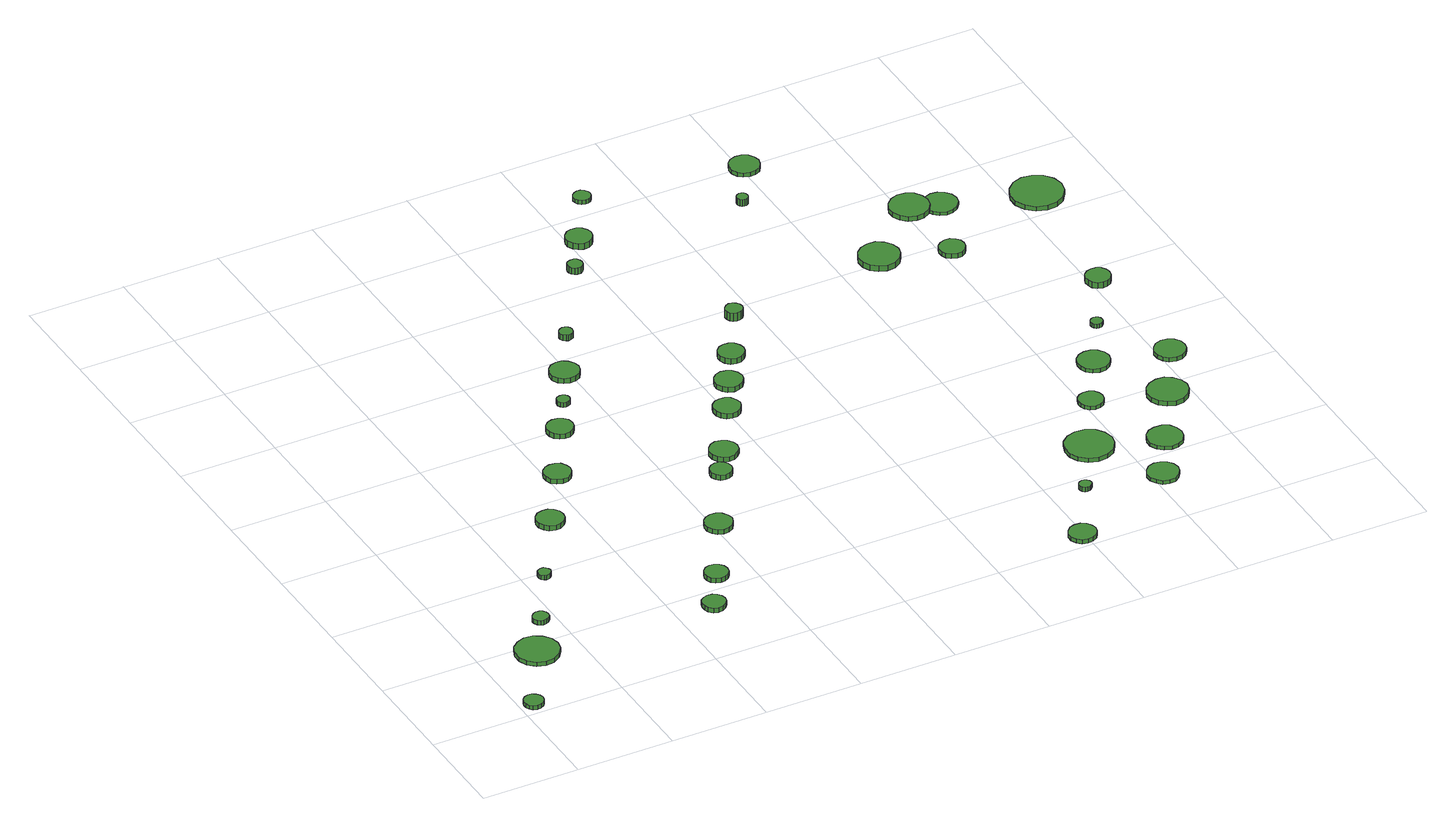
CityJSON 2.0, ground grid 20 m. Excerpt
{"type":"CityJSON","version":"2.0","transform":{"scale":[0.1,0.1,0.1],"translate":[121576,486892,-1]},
"CityObjects":{
"tree1":{"type":"SolitaryVegetationObject","attributes":{"function":"something"},"geometry":[{"type":"MultiSurface","lod":"1","boundaries":[[[0,1,2,3,4,5,6,7,8,9,10,11,12,13,14]],[[15,16,17,18,19,20,21,22,23,24,25,26,27,28,29]],[[0,29,28,1]],[[1,28,27,2]],[[2,27,26,3]],[[3,26,25,4]],[[4,25,24,5]],[[5,24,23,6]],[[6,23,22,7]],[[7,22,21,8]],[[8,21,20,9]],[[9,20,19,10]],[[10,19,18,11]],[[11,18,17,12]],[[12,17,16,13]],[[13,16,15,14]],[[14,15,29,0]]]}]},
"tree2":{"type":"SolitaryVegetationObject","attributes":{"function":"something"},"geometry":[{"type":"MultiSurface","lod":"1","boundaries":[[[30,31,32,33,34,35,36,37,38,39,40,41,42,43,44]],[[45,46,47,48,49,50,51,52,53,54,55,56,57,58,59]],[[30,59,58,31]],[[31,58,57,32]],[[32,57,56,33]],[[33,56,55,34]],[[34,55,54,35]],[[35,54,53,36]],[[36,53,52,37]],[[37,52,51,38]],[[38,51,50,39]],[[39,50,49,40]],[[40,49,48,41]],[[41,48,47,42]],[[42,47,46,43]],[[43,46,45,44]],[[44,45,59,30]]]}]},
"tree3":{"type":"SolitaryVegetationObject","attributes":{"function":"something"},"geometry":[{"type":"MultiSurface","lod":"1","boundaries":[[[60,61,62,63,64,65,66,67,68,69,70,71,72,73,74]],[[75,76,77,78,79,80,81,82,83,84,85,86,87,88,89]],[[60,89,88,61]],[[61,88,87,62]],[[62,87,86,63]],[[63,86,85,64]],[[64,85,84,65]],[[65,84,83,66]],[[66,83,82,67]],[[67,82,81,68]],[[68,81,80,69]],[[69,80,79,70]],[[70,79,78,71]],[[71,78,77,72]],[[72,77,76,73]],[[73,76,75,74]],[[74,75,89,60]]]}]},
"tree4":{"type":"SolitaryVegetationObject","attributes":{"function":"something"},"geometry":[{"type":"MultiSurface","lod":"1","boundaries":[[[90,91,92,93,94,95,96,97,98,99,100,101,102,103,104]],[[105,106,107,108,109,110,111,112,113,114,115,116,117,118,119]],[[90,119,118,91]],[[91,118,117,92]],[[92,117,116,93]],[[93,116,115,94]],[[94,115,114,95]],[[95,114,113,96]],[[96,113,112,97]],[[97,112,111,98]],[[98,111,110,99]],[[99,110,109,100]],[[100,109,108,101]],[[101,108,107,102]],[[102,107,106,103]],[[103,106,105,104]],[[104,105,119,90]]]}]},
"tree5":{"type":"SolitaryVegetationObject","attributes":{"function":"something"},"geometry":[{"type":"MultiSurface","lod":"1","boundaries":[[[120,121,122,123,124,125,126,127,128,129,130,131,132,133,134]],[[135,136,137,138,139,140,141,142,143,144,145,146,147,148,149]],[[120,149,148,121]],[[121,148,147,122]],[[122,147,146,123]],[[123,146,145,124]],[[124,145,144,125]],[[125,144,143,126]],[[126,143,142,127]],[[127,142,141,128]],[[128,141,140,129]],[[129,140,139,130]],[[130,139,138,131]],[[131,138,137,132]],[[132,137,136,133]],[[133,136,135,134]],[[134,135,149,120]]]}]},
"tree6":{"type":"SolitaryVegetationObject","attributes":{"function":"something"},"geometry":[{"type":"MultiSurface","lod":"1","boundaries":[[[150,151,152,153,154,155,156,157,158,159,160,161,162,163,164]],[[165,166,167,168,169,170,171,172,173,174,175,176,177,178,179]],[[150,179,178,151]],[[151,178,177,152]],[[152,177,176,153]],[[153,176,175,154]],[[154,175,174,155]],[[155,174,173,156]],[[156,173,172,157]],[[157,172,171,158]],[[158,171,170,159]],[[159,170,169,160]],[[160,169,168,161]],[[161,168,167,162]],[[162,167,166,163]],[[163,166,165,164]],[[164,165,179,150]]]}]},
"tree7":{"type":"SolitaryVegetationObject","attributes":{"function":"something"},"geometry":[{"type":"MultiSurface","lod":"1","boundaries":[[[180,181,182,183,184,185,186,187,188,189,190,191,192,193,194]],[[195,196,197,198,199,200,201,202,203,204,205,206,207,208,209]],[[180,209,208,181]],[[181,208,207,182]],[[182,207,206,183]],[[183,206,205,184]],[[184,205,204,185]],[[185,204,203,186]],[[186,203,202,187]],[[187,202,201,188]],[[188,201,200,189]],[[189,200,199,190]],[[190,199,198,191]],[[191,198,197,192]],[[192,197,196,193]],[[193,196,195,194]],[[194,195,209,180]]]}]},
"tree8":{"type":"SolitaryVegetationObject","attributes":{"function":"something"},"geometry":[{"type":"MultiSurface","lod":"1","boundaries":[[[210,211,212,213,214,215,216,217,218,219,220,221,222,223,224]],[[225,226,227,228,229,230,231,232,233,234,235,236,237,238,239]],[[210,239,238,211]],[[211,238,237,212]],[[212,237,236,213]],[[213,236,235,214]],[[214,235,234,215]],[[215,234,233,216]],[[216,233,232,217]],[[217,232,231,218]],[[218,231,230,219]],[[219,230,229,220]],[[220,229,228,221]],[[221,228,227,222]],[[222,227,226,223]],[[223,226,225,224]],[[224,225,239,210]]]}]},
"tree9":{"type":"SolitaryVegetationObject","attributes":{"function":"something"},"geometry":[{"type":"MultiSurface","lod":"1","boundaries":[[[240,241,242,243,244,245,246,247,248,249,250,251,252,253,254]],[[255,256,257,258,259,260,261,262,263,264,265,266,267,268,269]],[[240,269,268,241]],[[241,268,267,242]],[[242,267,266,243]],[[243,266,265,244]],[[244,265,264,245]],[[245,264,263,246]],[[246,263,262,247]],[[247,262,261,248]],[[248,261,260,249]],[[249,260,259,250]],[[250,259,258,251]],[[251,258,257,252]],[[252,257,256,253]],[[253,256,255,254]],[[254,255,269,240]]]}]},
"tree10":{"type":"SolitaryVegetationObject","attributes":{"function":"something"},"geometry":[{"type":"MultiSurface","lod":"1","boundaries":[[[270,271,272,273,274,275,276,277,278,279,280,281,282,283,284]],[[285,286,287,288,289,290,291,292,293,294,295,296,297,298,299]],[[270,299,298,271]],[[271,298,297,272]],[[272,297,296,273]],[[273,296,295,274]],[[274,295,294,275]],[[275,294,293,276]],[[276,293,292,277]],[[277,292,291,278]],[[278,291,290,279]],[[279,290,289,280]],[[280,289,288,281]],[[281,288,287,282]],[[282,287,286,283]],[[283,286,285,284]],[[284,285,299,270]]]}]},
"tree11":{"type":"SolitaryVegetationObject","attributes":{"function":"something"},"geometry":[{"type":"MultiSurface","lod":"1","boundaries":[[[300,301,302,303,304,305,306,307,308,309,310,311,312,313,314]],[[315,316,317,318,319,320,321,322,323,324,325,326,327,328,329]],[[300,329,328,301]],[[301,328,327,302]],[[302,327,326,303]],[[303,326,325,304]],[[304,325,324,305]],[[305,324,323,306]],[[306,323,322,307]],[[307,322,321,308]],[[308,321,320,309]],[[309,320,319,310]],[[310,319,318,311]],[[311,318,317,312]],[[312,317,316,313]],[[313,316,315,314]],[[314,315,329,300]]]}]},
"tree12":{"type":"SolitaryVegetationObject","attributes":{"function":"something"},"geometry":[{"type":"MultiSurface","lod":"1","boundaries":[[[330,331,332,333,334,335,336,337,338,339,340,341,342,343,344]],[[345,346,347,348,349,350,351,352,353,354,355,356,357,358,359]],[[330,359,358,331]],[[331,358,357,332]],[[332,357,356,333]],[[333,356,355,334]],[[334,355,354,335]],[[335,354,353,336]],[[336,353,352,337]],[[337,352,351,338]],[[338,351,350,339]],[[339,350,349,340]],[[340,349,348,341]],[[341,348,347,342]],[[342,347,346,343]],[[343,346,345,344]],[[344,345,359,330]]]}]},
"tree13":{"type":"SolitaryVegetationObject","attributes":{"function":"something"},"geometry":[{"type":"MultiSurface","lod":"1","boundaries":[[[360,361,362,363,364,365,366,367,368,369,370,371,372,373,374]],[[375,376,377,378,379,380,381,382,383,384,385,386,387,388,389]],[[360,389,388,361]],[[361,388,387,362]],[[362,387,386,363]],[[363,386,385,364]],[[364,385,384,365]],[[365,384,383,366]],[[366,383,382,367]],[[367,382,381,368]],[[368,381,380,369]],[[369,380,379,370]],[[370,379,378,371]],[[371,378,377,372]],[[372,377,376,373]],[[373,376,375,374]],[[374,375,389,360]]]}]},
"tree14":{"type":"SolitaryVegetationObject","attributes":{"function":"something"},"geometry":[{"type":"MultiSurface","lod":"1","boundaries":[[[390,391,392,393,394,395,396,397,398,399,400,401,402,403,404]],[[405,406,407,408,409,410,411,412,413,414,415,416,417,418,419]],[[390,419,418,391]],[[391,418,417,392]],[[392,417,416,393]],[[393,416,415,394]],[[394,415,414,395]],[[395,414,413,396]],[[396,413,412,397]],[[397,412,411,398]],[[398,411,410,399]],[[399,410,409,400]],[[400,409,408,401]],[[401,408,407,402]],[[402,407,406,403]],[[403,406,405,404]],[[404,405,419,390]]]}]},
"tree15":{"type":"SolitaryVegetationObject","attributes":{"function":"something"},"geometry":[{"type":"MultiSurface","lod":"1","boundaries":[[[420,421,422,423,424,425,426,427,428,429,430,431,432,433,434]],[[435,436,437,438,439,440,441,442,443,444,445,446,447,448,449]],[[420,449,448,421]],[[421,448,447,422]],[[422,447,446,423]],[[423,446,445,424]],[[424,445,444,425]],[[425,444,443,426]],[[426,443,442,427]],[[427,442,441,428]],[[428,441,440,429]],[[429,440,439,430]],[[430,439,438,431]],[[431,438,437,432]],[[432,437,436,433]],[[433,436,435,434]],[[434,435,449,420]]]}]},
"tree16":{"type":"SolitaryVegetationObject","attributes":{"function":"something"},"geometry":[{"type":"MultiSurface","lod":"1","boundaries":[[[450,451,452,453,454,455,456,457,458,459,460,461,462,463,464]],[[465,466,467,468,469,470,471,472,473,474,475,476,477,478,479]],[[450,479,478,451]],[[451,478,477,452]],[[452,477,476,453]],[[453,476,475,454]],[[454,475,474,455]],[[455,474,473,456]],[[456,473,472,457]],[[457,472,471,458]],[[458,471,470,459]],[[459,470,469,460]],[[460,469,468,461]],[[461,468,467,462]],[[462,467,466,463]],[[463,466,465,464]],[[464,465,479,450]]]}]},
"tree17":{"type":"SolitaryVegetationObject","attributes":{"function":"something"},"geometry":[{"type":"MultiSurface","lod":"1","boundaries":[[[480,481,482,483,484,485,486,487,488,489,490,491,492,493,494]],[[495,496,497,498,499,500,501,502,503,504,505,506,507,508,509]],[[480,509,508,481]],[[481,508,507,482]],[[482,507,506,483]],[[483,506,505,484]],[[484,505,504,485]],[[485,504,503,486]],[[486,503,502,487]],[[487,502,501,488]],[[488,501,500,489]],[[489,500,499,490]],[[490,499,498,491]],[[491,498,497,492]],[[492,497,496,493]],[[493,496,495,494]],[[494,495,509,480]]]}]},
"tree18":{"type":"SolitaryVegetationObject","attributes":{"function":"something"},"geometry":[{"type":"MultiSurface","lod":"1","boundaries":[[[510,511,512,513,514,515,516,517,518,519,520,521,522,523,524]],[[525,526,527,528,529,530,531,532,533,534,535,536,537,538,539]],[[510,539,538,511]],[[511,538,537,512]],[[512,537,536,513]],[[513,536,535,514]],[[514,535,534,515]],[[515,534,533,516]],[[516,533,532,517]],[[517,532,531,518]],[[518,531,530,519]],[[519,530,529,520]],[[520,529,528,521]],[[521,528,527,522]],[[522,527,526,523]],[[523,526,525,524]],[[524,525,539,510]]]}]},
"tree19":{"type":"SolitaryVegetationObject","attributes":{"function":"something"},"geometry":[{"type":"MultiSurface","lod":"1","boundaries":[[[540,541,542,543,544,545,546,547,548,549,550,551,552,553,554]],[[555,556,557,558,559,560,561,562,563,564,565,566,567,568,569]],[[540,569,568,541]],[[541,568,567,542]],[[542,567,566,543]],[[543,566,565,544]],[[544,565,564,545]],[[545,564,563,546]],[[546,563,562,547]],[[547,562,561,548]],[[548,561,560,549]],[[549,560,559,550]],[[550,559,558,551]],[[551,558,557,552]],[[552,557,556,553]],[[553,556,555,554]],[[554,555,569,540]]]}]},
"tree20":{"type":"SolitaryVegetationObject","attributes":{"function":"something"},"geometry":[{"type":"MultiSurface","lod":"1","boundaries":[[[570,571,572,573,574,575,576,577,578,579,580,581,582,583,584]],[[585,586,587,588,589,590,591,592,593,594,595,596,597,598,599]],[[570,599,598,571]],[[571,598,597,572]],[[572,597,596,573]],[[573,596,595,574]],[[574,595,594,575]],[[575,594,593,576]],[[576,593,592,577]],[[577,592,591,578]],[[578,591,590,579]],[[579,590,589,580]],[[580,589,588,581]],[[581,588,587,582]],[[582,587,586,583]],[[583,586,585,584]],[[584,585,599,570]]]}]},
"tree21":{"type":"SolitaryVegetationObject","attributes":{"function":"something"},"geometry":[{"type":"MultiSurface","lod":"1","boundaries":[[[600,601,602,603,604,605,606,607,608,609,610,611,612,613,614]],[[615,616,617,618,619,620,621,622,623,624,625,626,627,628,629]],[[600,629,628,601]],[[601,628,627,602]],[[602,627,626,603]],[[603,626,625,604]],[[604,625,624,605]],[[605,624,623,606]],[[606,623,622,607]],[[607,622,621,608]],[[608,621,620,609]],[[609,620,619,610]],[[610,619,618,611]],[[611,618,617,612]],[[612,617,616,613]],[[613,616,615,614]],[[614,615,629,600]]]}]},
"tree22":{"type":"SolitaryVegetationObject","attributes":{"function":"something"},"geometry":[{"type":"MultiSurface","lod":"1","boundaries":[[[630,631,632,633,634,635,636,637,638,639,640,641,642,643,644]],[[645,646,647,648,649,650,651,652,653,654,655,656,657,658,659]],[[630,659,658,631]],[[631,658,657,632]],[[632,657,656,633]],[[633,656,655,634]],[[634,655,654,635]],[[635,654,653,636]],[[636,653,652,637]],[[637,652,651,638]],[[638,651,650,639]],[[639,650,649,640]],[[640,649,648,641]],[[641,648,647,642]],[[642,647,646,643]],[[643,646,645,644]],[[644,645,659,630]]]}]},
"tree23":{"type":"SolitaryVegetationObject","attributes":{"function":"something"},"geometry":[{"type":"MultiSurface","lod":"1","boundaries":[[[660,661,662,663,664,665,666,667,668,669,670,671,672,673,674]],[[675,676,677,678,679,680,681,682,683,684,685,686,687,688,689]],[[660,689,688,661]],[[661,688,687,662]],[[662,687,686,663]],[[663,686,685,664]],[[664,685,684,665]],[[665,684,683,666]],[[666,683,682,667]],[[667,682,681,668]],[[668,681,680,669]],[[669,680,679,670]],[[670,679,678,671]],[[671,678,677,672]],[[672,677,676,673]],[[673,676,675,674]],[[674,675,689,660]]]}]},
"tree24":{"type":"SolitaryVegetationObject","attributes":{"function":"something"},"geometry":[{"type":"MultiSurface","lod":"1","boundaries":[[[690,691,692,693,694,695,696,697,698,699,700,701,702,703,704]],[[705,706,707,708,709,710,711,712,713,714,715,716,717,718,719]],[[690,719,718,691]],[[691,718,717,692]],[[692,717,716,693]],[[693,716,715,694]],[[694,715,714,695]],[[695,714,713,696]],[[696,713,712,697]],[[697,712,711,698]],[[698,711,710,699]],[[699,710,709,700]],[[700,709,708,701]],[[701,708,707,702]],[[702,707,706,703]],[[703,706,705,704]],[[704,705,719,690]]]}]},
"tree25":{"type":"SolitaryVegetationObject","attributes":{"function":"something"},"geometry":[{"type":"MultiSurface","lod":"1","boundaries":[[[720,721,722,723,724,725,726,727,728,729,730,731,732,733,734]],[[735,736,737,738,739,740,741,742,743,744,745,746,747,748,749]],[[720,749,748,721]],[[721,748,747,722]],[[722,747,746,723]],[[723,746,745,724]],[[724,745,744,725]],[[725,744,743,726]],[[726,743,742,727]],[[727,742,741,728]],[[728,741,740,729]],[[729,740,739,730]],[[730,739,738,731]],[[731,738,737,732]],[[732,737,736,733]],[[733,736,735,734]],[[734,735,749,720]]]}]},
"tree26":{"type":"SolitaryVegetationObject","attributes":{"function":"something"},"geometry":[{"type":"MultiSurface","lod":"1","boundaries":[[[750,751,752,753,754,755,756,757,758,759,760,761,762,763,764]],[[765,766,767,768,769,770,771,772,773,774,775,776,777,778,779]],[[750,779,778,751]],[[751,778,777,752]],[[752,777,776,753]],[[753,776,775,754]],[[754,775,774,755]],[[755,774,773,756]],[[756,773,772,757]],[[757,772,771,758]],[[758,771,770,759]],[[759,770,769,760]],[[760,769,768,761]],[[761,768,767,762]],[[762,767,766,763]],[[763,766,765,764]],[[764,765,779,750]]]}]},
"tree27":{"type":"SolitaryVegetationObject","attributes":{"function":"something"},"geometry":[{"type":"MultiSurface","lod":"1","boundaries":[[[780,781,782,783,784,785,786,787,788,789,790,791,792,793,794]],[[795,796,797,798,799,800,801,802,803,804,805,806,807,808,809]],[[780,809,808,781]],[[781,808,807,782]],[[782,807,806,783]],[[783,806,805,784]],[[784,805,804,785]],[[785,804,803,786]],[[786,803,802,787]],[[787,802,801,788]],[[788,801,800,789]],[[789,800,799,790]],[[790,799,798,791]],[[791,798,797,792]],[[792,797,796,793]],[[793,796,795,794]],[[794,795,809,780]]]}]},
"tree28":{"type":"SolitaryVegetationObject","attributes":{"function":"something"},"geometry":[{"type":"MultiSurface","lod":"1","boundaries":[[[810,811,812,813,814,815,816,817,818,819,820,821,822,823,824]],[[825,826,827,828,829,830,831,832,833,834,835,836,837,838,839]],[[810,839,838,811]],[[811,838,837,812]],[[812,837,836,813]],[[813,836,835,814]],[[814,835,834,815]],[[815,834,833,816]],[[816,833,832,817]],[[817,832,831,818]],[[818,831,830,819]],[[819,830,829,820]],[[820,829,828,821]],[[821,828,827,822]],[[822,827,826,823]],[[823,826,825,824]],[[824,825,839,810]]]}]},
"tree29":{"type":"SolitaryVegetationObject","attributes":{"function":"something"},"geometry":[{"type":"MultiSurface","lod":"1","boundaries":[[[840,841,842,843,844,845,846,847,848,849,850,851,852,853,854]],[[855,856,857,858,859,860,861,862,863,864,865,866,867,868,869]],[[840,869,868,841]],[[841,868,867,842]],[[842,867,866,843]],[[843,866,865,844]],[[844,865,864,845]],[[845,864,863,846]],[[846,863,862,847]],[[847,862,861,848]],[[848,861,860,849]],[[849,860,859,850]],[[850,859,858,851]],[[851,858,857,852]],[[852,857,856,853]],[[853,856,855,854]],[[854,855,869,840]]]}]},
"tree30":{"type":"SolitaryVegetationObject","attributes":{"function":"something"},"geometry":[{"type":"MultiSurface","lod":"1","boundaries":[[[870,871,872,873,874,875,876,877,878,879,880,881,882,883,884]],[[885,886,887,888,889,890,891,892,893,894,895,896,897,898,899]],[[870,899,898,871]],[[871,898,897,872]],[[872,897,896,873]],[[873,896,895,874]],[[874,895,894,875]],[[875,894,893,876]],[[876,893,892,877]],[[877,892,891,878]],[[878,891,890,879]],[[879,890,889,880]],[[880,889,888,881]],[[881,888,887,882]],[[882,887,886,883]],[[883,886,885,884]],[[884,885,899,870]]]}]},
"tree31":{"type":"SolitaryVegetationObject","attributes":{"function":"something"},"geometry":[{"type":"MultiSurface","lod":"1","boundaries":[[[900,901,902,903,904,905,906,907,908,909,910,911,912,913,914]],[[915,916,917,918,919,920,921,922,923,924,925,926,927,928,929]],[[900,929,928,901]],[[901,928,927,902]],[[902,927,926,903]],[[903,926,925,904]],[[904,925,924,905]],[[905,924,923,906]],[[906,923,922,907]],[[907,922,921,908]],[[908,921,920,909]],[[909,920,919,910]],[[910,919,918,911]],[[911,918,917,912]],[[912,917,916,913]],[[913,916,915,914]],[[914,915,929,900]]]}]},
"tree32":{"type":"SolitaryVegetationObject","attributes":{"function":"something"},"geometry":[{"type":"MultiSurface","lod":"1","boundaries":[[[930,931,932,933,934,935,936,937,938,939,940,941,942,943,944]],[[945,946,947,948,949,950,951,952,953,954,955,956,957,958,959]],[[930,959,958,931]],[[931,958,957,932]],[[932,957,956,933]],[[933,956,955,934]],[[934,955,954,935]],[[935,954,953,936]],[[936,953,952,937]],[[937,952,951,938]],[[938,951,950,939]],[[939,950,949,940]],[[940,949,948,941]],[[941,948,947,942]],[[942,947,946,943]],[[943,946,945,944]],[[944,945,959,930]]]}]},
"tree33":{"type":"SolitaryVegetationObject","attributes":{"function":"something"},"geometry":[{"type":"MultiSurface","lod":"1","boundaries":[[[960,961,962,963,964,965,966,967,968,969,970,971,972,973,974]],[[975,976,977,978,979,980,981,982,983,984,985,986,987,988,989]],[[960,989,988,961]],[[961,988,987,962]],[[962,987,986,963]],[[963,986,985,964]],[[964,985,984,965]],[[965,984,983,966]],[[966,983,982,967]],[[967,982,981,968]],[[968,981,980,969]],[[969,980,979,970]],[[970,979,978,971]],[[971,978,977,972]],[[972,977,976,973]],[[973,976,975,974]],[[974,975,989,960]]]}]},
"tree34":{"type":"SolitaryVegetationObject","attributes":{"function":"something"},"geometry":[{"type":"MultiSurface","lod":"1","boundaries":[[[990,991,992,993,994,995,996,997,998,999,1000,1001,1002,1003,1004]],[[1005,1006,1007,1008,1009,1010,1011,1012,1013,1014,1015,1016,1017,1018,1019]],[[990,1019,1018,991]],[[991,1018,1017,992]],[[992,1017,1016,993]],[[993,1016,1015,994]],[[994,1015,1014,995]],[[995,1014,1013,996]],[[996,1013,1012,997]],[[997,1012,1011,998]],[[998,1011,1010,999]],[[999,1010,1009,1000]],[[1000,1009,1008,1001]],[[1001,1008,1007,1002]],[[1002,1007,1006,1003]],[[1003,1006,1005,1004]],[[1004,1005,1019,990]]]}]},
"tree35":{"type":"SolitaryVegetationObject","attributes":{"function":"something"},"geometry":[{"type":"MultiSurface","lod":"1","boundaries":[[[1020,1021,1022,1023,1024,1025,1026,1027,1028,1029,1030,1031,1032,1033,1034]],[[1035,1036,1037,1038,1039,1040,1041,1042,1043,1044,1045,1046,1047,1048,1049]],[[1020,1049,1048,1021]],[[1021,1048,1047,1022]],[[1022,1047,1046,1023]],[[1023,1046,1045,1024]],[[1024,1045,1044,1025]],[[1025,1044,1043,1026]],[[1026,1043,1042,1027]],[[1027,1042,1041,1028]],[[1028,1041,1040,1029]],[[1029,1040,1039,1030]],[[1030,1039,1038,1031]],[[1031,1038,1037,1032]],[[1032,1037,1036,1033]],[[1033,1036,1035,1034]],[[1034,1035,1049,1020]]]}]},
"tree36":{"type":"SolitaryVegetationObject","attributes":{"function":"something"},"geometry":[{"type":"MultiSurface","lod":"1","boundaries":[[[1050,1051,1052,1053,1054,1055,1056,1057,1058,1059,1060,1061,1062,1063,1064]],[[1065,1066,1067,1068,1069,1070,1071,1072,1073,1074,1075,1076,1077,1078,1079]],[[1050,1079,1078,1051]],[[1051,1078,1077,1052]],[[1052,1077,1076,1053]],[[1053,1076,1075,1054]],[[1054,1075,1074,1055]],[[1055,1074,1073,1056]],[[1056,1073,1072,1057]],[[1057,1072,1071,1058]],[[1058,1071,1070,1059]],[[1059,1070,1069,1060]],[[1060,1069,1068,1061]],[[1061,1068,1067,1062]],[[1062,1067,1066,1063]],[[1063,1066,1065,1064]],[[1064,1065,1079,1050]]]}]},
"tree37":{"type":"SolitaryVegetationObject","attributes":{"function":"something"},"geometry":[{"type":"MultiSurface","lod":"1","boundaries":[[[1080,1081,1082,1083,1084,1085,1086,1087,1088,1089,1090,1091,1092,1093,1094]],[[1095,1096,1097,1098,1099,1100,1101,1102,1103,1104,1105,1106,1107,1108,1109]],[[1080,1109,1108,1081]],[[1081,1108,1107,1082]],[[1082,1107,1106,1083]],[[1083,1106,1105,1084]],[[1084,1105,1104,1085]],[[1085,1104,1103,1086]],[[1086,1103,1102,1087]],[[1087,1102,1101,1088]],[[1088,1101,1100,1089]],[[1089,1100,1099,1090]],[[1090,1099,1098,1091]],[[1091,1098,1097,1092]],[[1092,1097,1096,1093]],[[1093,1096,1095,1094]],[[1094,1095,1109,1080]]]}]},
"tree38":{"type":"SolitaryVegetationObject","attributes":{"function":"something"},"geometry":[{"type":"MultiSurface","lod":"1","boundaries":[[[1110,1111,1112,1113,1114,1115,1116,1117,1118,1119,1120,1121,1122,1123,1124]],[[1125,1126,1127,1128,1129,1130,1131,1132,1133,1134,1135,1136,1137,1138,1139]],[[1110,1139,1138,1111]],[[1111,1138,1137,1112]],[[1112,1137,1136,1113]],[[1113,1136,1135,1114]],[[1114,1135,1134,1115]],[[1115,1134,1133,1116]],[[1116,1133,1132,1117]],[[1117,1132,1131,1118]],[[1118,1131,1130,1119]],[[1119,1130,1129,1120]],[[1120,1129,1128,1121]],[[1121,1128,1127,1122]],[[1122,1127,1126,1123]],[[1123,1126,1125,1124]],[[1124,1125,1139,1110]]]}]},
"tree39":{"type":"SolitaryVegetationObject","attributes":{"function":"something"},"geometry":[{"type":"MultiSurface","lod":"1","boundaries":[[[1140,1141,1142,1143,1144,1145,1146,1147,1148,1149,1150,1151,1152,1153,1154]],[[1155,1156,1157,1158,1159,1160,1161,1162,1163,1164,1165,1166,1167,1168,1169]],[[1140,1169,1168,1141]],[[1141,1168,1167,1142]],[[1142,1167,1166,1143]],[[1143,1166,1165,1144]],[[1144,1165,1164,1145]],[[1145,1164,1163,1146]],[[1146,1163,1162,1147]],[[1147,1162,1161,1148]],[[1148,1161,1160,1149]],[[1149,1160,1159,1150]],[[1150,1159,1158,1151]],[[1151,1158,1157,1152]],[[1152,1157,1156,1153]],[[1153,1156,1155,1154]],[[1154,1155,1169,1140]]]}]},
"tree40":{"type":"SolitaryVegetationObject","attributes":{"function":"something"},"geometry":[{"type":"MultiSurface","lod":"1","boundaries":[[[1170,1171,1172,1173,1174,1175,1176,1177,1178,1179,1180,1181,1182,1183,1184]],[[1185,1186,1187,1188,1189,1190,1191,1192,1193,1194,1195,1196,1197,1198,1199]],[[1170,1199,1198,1171]],[[1171,1198,1197,1172]],[[1172,1197,1196,1173]],[[1173,1196,1195,1174]],[[1174,1195,1194,1175]],[[1175,1194,1193,1176]],[[1176,1193,1192,1177]],[[1177,1192,1191,1178]],[[1178,1191,1190,1179]],[[1179,1190,1189,1180]],[[1180,1189,1188,1181]],[[1181,1188,1187,1182]],[[1182,1187,1186,1183]],[[1183,1186,1185,1184]],[[1184,1185,1199,1170]]]}]}
},
"vertices":[
[49,29,16],[47,37,16],[42,43,16],[35,48,16],[27,48,16],[19,46,16],[13,40,16],[10,33,16],[10,25,16],[13,17,16],[19,11,16],[27,9,16],[35,10,16],[42,14,16],[47,21,16],[47,21,7],[42,14,7],[35,10,7],[27,9,7],[19,11,7],[13,17,7],[10,25,7],[10,33,7],[13,40,7],[19,46,7],[27,48,7],[35,48,7],[42,43,7],[47,37,7],[49,29,7],
[158,173,16],[154,191,16],[143,205,16],[127,215,16],[109,217,16],[92,211,16],[78,199,16],[71,182,16],[71,164,16],[78,147,16],[92,135,16],[109,129,16],[127,131,16],[143,140,16],[154,155,16],[154,155,7],[143,140,7],[127,131,7],[109,129,7],[92,135,7],[78,147,7],[71,164,7],[71,182,7],[78,199,7],[92,211,7],[109,217,7],[127,215,7],[143,205,7],[154,191,7],[158,173,7],
[187,266,16],[186,272,16],[182,278,16],[176,281,16],[169,282,16],[163,280,16],[158,275,16],[155,269,16],[155,263,16],[158,256,16],[163,252,16],[169,250,16],[176,251,16],[182,254,16],[186,259,16],[186,259,6],[182,254,6],[176,251,6],[169,250,6],[163,252,6],[158,256,6],[155,263,6],[155,269,6],[158,275,6],[163,280,6],[169,282,6],[176,281,6],[182,278,6],[186,272,6],[187,266,6],
[259,391,16],[257,396,16],[254,401,16],[250,404,16],[244,404,16],[239,402,16],[235,399,16],[233,394,16],[233,388,16],[235,383,16],[239,380,16],[244,378,16],[250,379,16],[254,381,16],[257,386,16],[257,386,6],[254,381,6],[250,379,6],[244,378,6],[239,380,6],[235,383,6],[233,388,6],[233,394,6],[235,399,6],[239,402,6],[244,404,6],[250,404,6],[254,401,6],[257,396,6],[259,391,6],
[366,542,17],[364,553,17],[357,562,17],[347,568,17],[336,569,17],[324,566,17],[316,558,17],[311,548,17],[311,536,17],[316,525,17],[324,518,17],[336,514,17],[347,515,17],[357,521,17],[364,530,17],[364,530,6],[357,521,6],[347,515,6],[336,514,6],[324,518,6],[316,525,6],[311,536,6],[311,548,6],[316,558,6],[324,566,6],[336,569,6],[347,568,6],[357,562,6],[364,553,6],[366,542,6],
[503,156,16],[501,165,16],[495,173,16],[487,178,16],[477,179,16],[468,176,16],[460,170,16],[457,161,16],[457,151,16],[460,142,16],[468,135,16],[477,132,16],[487,133,16],[495,138,16],[501,146,16],[501,146,6],[495,138,6],[487,133,6],[477,132,6],[468,135,6],[460,142,6],[457,151,6],[457,161,6],[460,170,6],[468,176,6],[477,179,6],[487,178,6],[495,173,6],[501,165,6],[503,156,6],
[553,240,16],[551,250,16],[545,258,16],[536,263,16],[527,264,16],[517,261,16],[510,254,16],[506,245,16],[506,235,16],[510,226,16],[517,220,16],[527,217,16],[536,218,16],[545,222,16],[551,230,16],[551,230,6],[545,222,6],[536,218,6],[527,217,6],[517,220,6],[510,226,6],[506,235,6],[506,245,6],[510,254,6],[517,261,6],[527,264,6],[536,263,6],[545,258,6],[551,250,6],[553,240,6],
[450,670,16],[447,681,16],[441,691,16],[431,696,16],[420,697,16],[409,694,16],[400,686,16],[396,676,16],[396,665,16],[400,654,16],[409,647,16],[420,643,16],[431,644,16],[441,650,16],[447,659,16],[447,659,6],[441,650,6],[431,644,6],[420,643,6],[409,647,6],[400,654,6],[396,665,6],[396,676,6],[400,686,6],[409,694,6],[420,697,6],[431,696,6],[441,691,6],[447,681,6],[450,670,6],
[639,383,16],[636,394,16],[629,404,16],[619,410,16],[608,411,16],[596,407,16],[588,400,16],[583,389,16],[583,377,16],[588,367,16],[596,359,16],[608,355,16],[619,356,16],[629,362,16],[636,372,16],[636,372,6],[629,362,6],[619,356,6],[608,355,6],[596,359,6],[588,367,6],[583,377,6],[583,389,6],[588,400,6],[596,407,6],[608,411,6],[619,410,6],[629,404,6],[636,394,6],[639,383,6],
[523,798,17],[521,809,17],[514,818,17],[504,823,17],[493,824,17],[483,821,17],[474,813,17],[470,803,17],[470,792,17],[474,782,17],[483,775,17],[493,771,17],[504,772,17],[514,778,17],[521,787,17],[521,787,6],[514,778,6],[504,772,6],[493,771,6],[483,775,6],[474,782,6],[470,792,6],[470,803,6],[474,813,6],[483,821,6],[493,824,6],[504,823,6],[514,818,6],[521,809,6],[523,798,6],
[558,875,16],[557,881,16],[554,885,16],[549,888,16],[544,888,16],[538,887,16],[534,883,16],[532,878,16],[532,873,16],[534,868,16],[538,864,16],[544,862,16],[549,863,16],[554,866,16],[557,870,16],[557,870,6],[554,866,6],[549,863,6],[544,862,6],[538,864,6],[534,868,6],[532,873,6],[532,878,6],[534,883,6],[538,887,6],[544,888,6],[549,888,6],[554,885,6],[557,881,6],[558,875,6],
[718,533,17],[716,542,17],[711,549,17],[703,554,17],[694,555,17],[685,552,17],[678,546,17],[674,537,17],[674,528,17],[678,520,17],[685,513,17],[694,511,17],[703,512,17],[711,516,17],[716,524,17],[716,524,6],[711,516,6],[703,512,6],[694,511,6],[685,513,6],[678,520,6],[674,528,6],[674,537,6],[678,546,6],[685,552,6],[694,555,6],[703,554,6],[711,549,6],[716,542,6],[718,533,6],
[621,957,17],[618,969,17],[611,979,17],[600,986,17],[588,987,17],[576,983,17],[567,975,17],[562,964,17],[562,951,17],[567,940,17],[576,932,17],[588,928,17],[600,929,17],[611,935,17],[618,945,17],[618,945,6],[611,935,6],[600,929,6],[588,928,6],[576,932,6],[567,940,6],[562,951,6],[562,964,6],[567,975,6],[576,983,6],[588,987,6],[600,986,6],[611,979,6],[618,969,6],[621,957,6],
[760,588,17],[757,600,17],[750,609,17],[740,615,17],[728,617,17],[717,613,17],[708,605,17],[703,594,17],[703,582,17],[708,571,17],[717,563,17],[728,560,17],[740,561,17],[750,567,17],[757,576,17],[757,576,6],[750,567,6],[740,561,6],[728,560,6],[717,563,6],[708,571,6],[703,582,6],[703,594,6],[708,605,6],[717,613,6],[728,617,6],[740,615,6],[750,609,6],[757,600,6],[760,588,6],
[666,1066,19],[665,1072,19],[662,1076,19],[657,1079,19],[651,1080,19],[646,1078,19],[641,1074,19],[639,1069,19],[639,1063,19],[641,1058,19],[646,1054,19],[651,1052,19],[657,1053,19],[662,1056,19],[665,1060,19],[665,1060,6],[662,1056,6],[657,1053,6],[651,1052,6],[646,1054,6],[641,1058,6],[639,1063,6],[639,1069,6],[641,1074,6],[646,1078,6],[651,1080,6],[657,1079,6],[662,1076,6],[665,1072,6],[666,1066,6],
[831,710,17],[828,721,17],[822,730,17],[812,736,17],[801,737,17],[790,734,17],[781,726,17],[777,716,17],[777,704,17],[781,694,17],[790,686,17],[801,683,17],[812,684,17],[822,690,17],[828,699,17],[828,699,6],[822,690,6],[812,684,6],[801,683,6],[790,686,6],[781,694,6],[777,704,6],[777,716,6],[781,726,6],[790,734,6],[801,737,6],[812,736,6],[822,730,6],[828,721,6],[831,710,6],
[876,786,17],[873,798,17],[866,808,17],[856,813,17],[845,815,17],[833,811,17],[825,803,17],[820,792,17],[820,781,17],[825,770,17],[833,762,17],[845,758,17],[856,760,17],[866,765,17],[873,775,17],[873,775,6],[866,765,6],[856,760,6],[845,758,6],[833,762,6],[825,770,6],[820,781,6],[820,792,6],[825,803,6],[833,811,6],[845,815,6],[856,813,6],[866,808,6],[873,798,6],[876,786,6],
[786,1252,20],[785,1258,20],[781,1264,20],[776,1267,20],[769,1267,20],[763,1265,20],[758,1261,20],[756,1255,20],[756,1249,20],[758,1243,20],[763,1239,20],[769,1237,20],[776,1237,20],[781,1241,20],[785,1246,20],[785,1246,6],[781,1241,6],[776,1237,6],[769,1237,6],[763,1239,6],[758,1243,6],[756,1249,6],[756,1255,6],[758,1261,6],[763,1265,6],[769,1267,6],[776,1267,6],[781,1264,6],[785,1258,6],[786,1252,6],
[921,864,18],[918,875,18],[912,884,18],[902,889,18],[892,890,18],[881,887,18],[873,879,18],[869,869,18],[869,859,18],[873,849,18],[881,841,18],[892,838,18],[902,839,18],[912,845,18],[918,853,18],[918,853,6],[912,845,6],[902,839,6],[892,838,6],[881,841,6],[873,849,6],[869,859,6],[869,869,6],[873,879,6],[881,887,6],[892,890,6],[902,889,6],[912,884,6],[918,875,6],[921,864,6],
[1223,33,16],[1220,44,16],[1214,53,16],[1204,59,16],[1192,60,16],[1181,57,16],[1173,49,16],[1168,39,16],[1168,27,16],[1173,17,16],[1181,9,16],[1192,6,16],[1204,7,16],[1214,13,16],[1220,22,16],[1220,22,7],[1214,13,7],[1204,7,7],[1192,6,7],[1181,9,7],[1173,17,7],[1168,27,7],[1168,39,7],[1173,49,7],[1181,57,7],[1192,60,7],[1204,59,7],[1214,53,7],[1220,44,7],[1223,33,7],
[848,1331,19],[845,1342,19],[839,1350,19],[829,1356,19],[818,1357,19],[808,1354,19],[800,1346,19],[795,1336,19],[795,1325,19],[800,1315,19],[808,1308,19],[818,1304,19],[829,1305,19],[839,1311,19],[845,1320,19],[845,1320,6],[839,1311,6],[829,1305,6],[818,1304,6],[808,1308,6],[800,1315,6],[795,1325,6],[795,1336,6],[800,1346,6],[808,1354,6],[818,1357,6],[829,1356,6],[839,1350,6],[845,1342,6],[848,1331,6],
[979,978,24],[977,985,24],[973,991,24],[967,995,24],[959,996,24],[952,993,24],[947,988,24],[944,982,24],[944,975,24],[947,968,24],[952,963,24],[959,961,24],[967,962,24],[973,965,24],[977,971,24],[977,971,6],[973,965,6],[967,962,6],[959,961,6],[952,963,6],[947,968,6],[944,975,6],[944,982,6],[947,988,6],[952,993,6],[959,996,6],[967,995,6],[973,991,6],[977,985,6],[979,978,6],
[1286,168,17],[1285,173,17],[1281,178,17],[1277,180,17],[1272,181,17],[1267,179,17],[1263,176,17],[1261,171,17],[1261,166,17],[1263,161,17],[1267,157,17],[1272,156,17],[1277,156,17],[1281,159,17],[1285,163,17],[1285,163,7],[1281,159,7],[1277,156,7],[1272,156,7],[1267,157,7],[1263,161,7],[1261,166,7],[1261,171,7],[1263,176,7],[1267,179,7],[1272,181,7],[1277,180,7],[1281,178,7],[1285,173,7],[1286,168,7],
[909,1449,16],[907,1456,16],[903,1462,16],[897,1466,16],[890,1467,16],[883,1464,16],[877,1460,16],[874,1453,16],[874,1446,16],[877,1439,16],[883,1434,16],[890,1432,16],[897,1433,16],[903,1436,16],[907,1442,16],[907,1442,7],[903,1436,7],[897,1433,7],[890,1432,7],[883,1434,7],[877,1439,7],[874,1446,7],[874,1453,7],[877,1460,7],[883,1464,7],[890,1467,7],[897,1466,7],[903,1462,7],[907,1456,7],[909,1449,7],
[1390,280,17],[1385,300,17],[1374,316,17],[1356,326,17],[1336,328,17],[1317,322,17],[1302,309,17],[1294,290,17],[1294,270,17],[1302,252,17],[1317,238,17],[1336,232,17],[1356,234,17],[1374,244,17],[1385,261,17],[1385,261,8],[1374,244,8],[1356,234,8],[1336,232,8],[1317,238,8],[1302,252,8],[1294,270,8],[1294,290,8],[1302,309,8],[1317,322,8],[1336,328,8],[1356,326,8],[1374,316,8],[1385,300,8],[1390,280,8],
[1454,138,15],[1451,151,15],[1443,162,15],[1432,168,15],[1419,170,15],[1406,166,15],[1397,157,15],[1391,145,15],[1391,132,15],[1397,120,15],[1406,111,15],[1419,107,15],[1432,108,15],[1443,115,15],[1451,126,15],[1451,126,7],[1443,115,7],[1432,108,7],[1419,107,7],[1406,111,7],[1397,120,7],[1391,132,7],[1391,145,7],[1397,157,7],[1406,166,7],[1419,170,7],[1432,168,7],[1443,162,7],[1451,151,7],[1454,138,7],
[1440,411,16],[1438,421,16],[1432,430,16],[1423,435,16],[1412,436,16],[1402,433,16],[1394,426,16],[1390,416,16],[1390,406,16],[1394,396,16],[1402,389,16],[1412,386,16],[1423,387,16],[1432,392,16],[1438,401,16],[1438,401,8],[1432,392,8],[1423,387,8],[1412,386,8],[1402,389,8],[1394,396,8],[1390,406,8],[1390,416,8],[1394,426,8],[1402,433,8],[1412,436,8],[1423,435,8],[1432,430,8],[1438,421,8],[1440,411,8],
[1161,1297,22],[1160,1302,22],[1158,1306,22],[1153,1308,22],[1149,1309,22],[1144,1307,22],[1141,1304,22],[1139,1300,22],[1139,1295,22],[1141,1291,22],[1144,1287,22],[1149,1286,22],[1153,1286,22],[1158,1289,22],[1160,1293,22],[1160,1293,7],[1158,1289,7],[1153,1286,7],[1149,1286,7],[1144,1287,7],[1141,1291,7],[1139,1295,7],[1139,1300,7],[1141,1304,7],[1144,1307,7],[1149,1309,7],[1153,1308,7],[1158,1306,7],[1160,1302,7],[1161,1297,7],
[1515,239,15],[1512,254,15],[1504,266,15],[1491,273,15],[1476,274,15],[1462,270,15],[1451,260,15],[1445,247,15],[1445,232,15],[1451,218,15],[1462,209,15],[1476,204,15],[1491,205,15],[1504,213,15],[1512,225,15],[1512,225,7],[1504,213,7],[1491,205,7],[1476,204,7],[1462,209,7],[1451,218,7],[1445,232,7],[1445,247,7],[1451,260,7],[1462,270,7],[1476,274,7],[1491,273,7],[1504,266,7],[1512,254,7],[1515,239,7],
[1330,1015,18],[1326,1031,18],[1316,1045,18],[1302,1054,18],[1285,1055,18],[1269,1050,18],[1256,1039,18],[1249,1023,18],[1249,1006,18],[1256,991,18],[1269,980,18],[1285,974,18],[1302,976,18],[1316,985,18],[1326,998,18],[1326,998,6],[1316,985,6],[1302,976,6],[1285,974,6],[1269,980,6],[1256,991,6],[1249,1006,6],[1249,1023,6],[1256,1039,6],[1269,1050,6],[1285,1055,6],[1302,1054,6],[1316,1045,6],[1326,1031,6],[1330,1015,6],
[1237,1396,17],[1234,1408,17],[1227,1419,17],[1216,1425,17],[1203,1426,17],[1191,1422,17],[1182,1414,17],[1177,1402,17],[1177,1390,17],[1182,1378,17],[1191,1370,17],[1203,1366,17],[1216,1367,17],[1227,1373,17],[1234,1384,17],[1234,1384,8],[1227,1373,8],[1216,1367,8],[1203,1366,8],[1191,1370,8],[1182,1378,8],[1177,1390,8],[1177,1402,8],[1182,1414,8],[1191,1422,8],[1203,1426,8],[1216,1425,8],[1227,1419,8],[1234,1408,8],[1237,1396,8],
[1513,523,15],[1510,536,15],[1502,547,15],[1490,554,15],[1477,555,15],[1464,551,15],[1454,542,15],[1449,530,15],[1449,516,15],[1454,504,15],[1464,495,15],[1477,491,15],[1490,492,15],[1502,499,15],[1510,510,15],[1510,510,7],[1502,499,7],[1490,492,7],[1477,491,7],[1464,495,7],[1454,504,7],[1449,516,7],[1449,530,7],[1454,542,7],[1464,551,7],[1477,555,7],[1490,554,7],[1502,547,7],[1510,536,7],[1513,523,7],
[1596,369,17],[1592,385,17],[1582,399,17],[1568,408,17],[1551,409,17],[1535,404,17],[1522,393,17],[1515,377,17],[1515,360,17],[1522,345,17],[1535,334,17],[1551,328,17],[1568,330,17],[1582,339,17],[1592,352,17],[1592,352,7],[1582,339,7],[1568,330,7],[1551,328,7],[1535,334,7],[1522,345,7],[1515,360,7],[1515,377,7],[1522,393,7],[1535,404,7],[1551,409,7],[1568,408,7],[1582,399,7],[1592,385,7],[1596,369,7],
[1448,975,16],[1446,986,16],[1440,994,16],[1430,1000,16],[1420,1001,16],[1409,997,16],[1401,990,16],[1397,980,16],[1397,970,16],[1401,960,16],[1409,953,16],[1420,949,16],[1430,950,16],[1440,956,16],[1446,965,16],[1446,965,6],[1440,956,6],[1430,950,6],[1420,949,6],[1409,953,6],[1401,960,6],[1397,970,6],[1397,980,6],[1401,990,6],[1409,997,6],[1420,1001,6],[1430,1000,6],[1440,994,6],[1446,986,6],[1448,975,6],
[1558,634,15],[1557,639,15],[1554,643,15],[1550,645,15],[1545,646,15],[1540,644,15],[1536,641,15],[1534,636,15],[1534,631,15],[1536,627,15],[1540,623,15],[1545,622,15],[1550,622,15],[1554,625,15],[1557,629,15],[1557,629,6],[1554,625,6],[1550,622,6],[1545,622,6],[1540,623,6],[1536,627,6],[1534,631,6],[1534,636,6],[1536,641,6],[1540,644,6],[1545,646,6],[1550,645,6],[1554,643,6],[1557,639,6],[1558,634,6],
[1455,1132,17],[1451,1148,17],[1442,1162,17],[1427,1170,17],[1411,1172,17],[1395,1166,17],[1383,1155,17],[1376,1140,17],[1376,1124,17],[1383,1109,17],[1395,1098,17],[1411,1093,17],[1427,1094,17],[1442,1102,17],[1451,1116,17],[1451,1116,7],[1442,1102,7],[1427,1094,7],[1411,1093,7],[1395,1098,7],[1383,1109,7],[1376,1124,7],[1376,1140,7],[1383,1155,7],[1395,1166,7],[1411,1172,7],[1427,1170,7],[1442,1162,7],[1451,1148,7],[1455,1132,7],
[1655,489,15],[1653,501,15],[1645,512,15],[1634,518,15],[1621,520,15],[1608,516,15],[1599,507,15],[1593,495,15],[1593,482,15],[1599,470,15],[1608,461,15],[1621,457,15],[1634,459,15],[1645,465,15],[1653,476,15],[1653,476,6],[1645,465,6],[1634,459,6],[1621,457,6],[1608,461,6],[1599,470,6],[1593,482,6],[1593,495,6],[1599,507,6],[1608,516,6],[1621,520,6],[1634,518,6],[1645,512,6],[1653,501,6],[1655,489,6],
[1507,1116,14],[1504,1130,14],[1495,1141,14],[1483,1148,14],[1469,1150,14],[1456,1145,14],[1446,1136,14],[1440,1123,14],[1440,1109,14],[1446,1096,14],[1456,1087,14],[1469,1082,14],[1483,1084,14],[1495,1091,14],[1504,1102,14],[1504,1102,7],[1495,1091,7],[1483,1084,7],[1469,1082,7],[1456,1087,7],[1446,1096,7],[1440,1109,7],[1440,1123,7],[1446,1136,7],[1456,1145,7],[1469,1150,7],[1483,1148,7],[1495,1141,7],[1504,1130,7],[1507,1116,7],
[1641,759,19],[1639,769,19],[1633,778,19],[1624,783,19],[1614,784,19],[1604,781,19],[1596,774,19],[1592,764,19],[1592,754,19],[1596,744,19],[1604,737,19],[1614,734,19],[1624,735,19],[1633,740,19],[1639,749,19],[1639,749,6],[1633,740,6],[1624,735,6],[1614,734,6],[1604,737,6],[1596,744,6],[1592,754,6],[1592,764,6],[1596,774,6],[1604,781,6],[1614,784,6],[1624,783,6],[1633,778,6],[1639,769,6],[1641,759,6],
[1701,1061,16],[1696,1083,16],[1683,1101,16],[1664,1111,16],[1643,1114,16],[1622,1107,16],[1606,1092,16],[1597,1072,16],[1597,1051,16],[1606,1031,16],[1622,1016,16],[1643,1009,16],[1664,1011,16],[1683,1022,16],[1696,1040,16],[1696,1040,6],[1683,1022,6],[1664,1011,6],[1643,1009,6],[1622,1016,6],[1606,1031,6],[1597,1051,6],[1597,1072,6],[1606,1092,6],[1622,1107,6],[1643,1114,6],[1664,1111,6],[1683,1101,6],[1696,1083,6],[1701,1061,6]
]}
